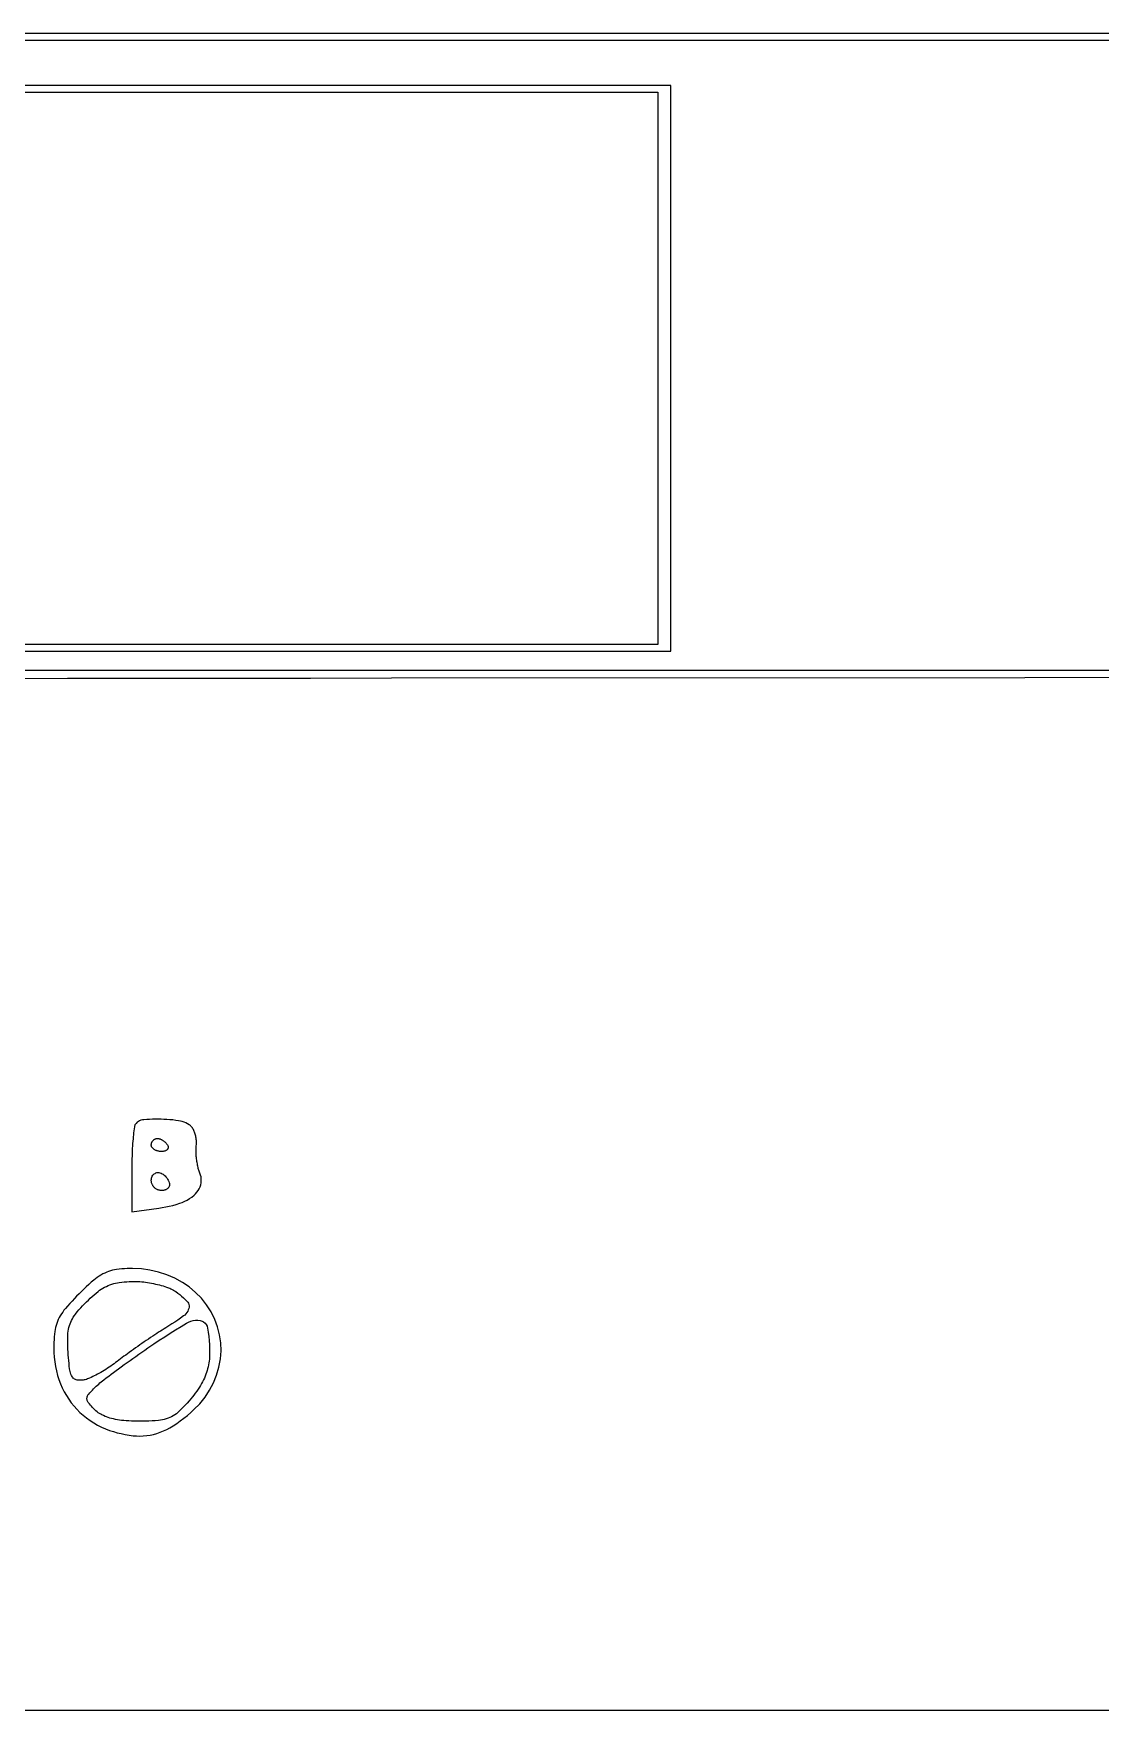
# Model space of a CAD drawing. Header units: millimetres. Extents: x -134 to 134, y -49 to 49.
# Drawn here: x 67.17 to 84.05, y -21.84 to 4.68 of the extents above; entities that cross this region are included whole.
import ezdxf

# ---------------------------------------------------------------- set-up
doc = ezdxf.new("R2010")
doc.units = ezdxf.units.MM
doc.header["$LTSCALE"] = 10
doc.header["$MEASUREMENT"] = 0

# ---------------------------------------------------------------- blocks, each defined once
blk = doc.blocks.new('DT0B-ULTRA_v_1')
at = {"color": 7, "linetype": 'Continuous', "lineweight": -3}
for points in [[(133.588, -21.845, 0), (0, -21.845, 0)], [(66.42, -5.521, 0), (67.703, -5.519, 0), (68.986, -5.518, 0), (70.268, -5.517, 0), (71.551, -5.516, 0), (72.833, -5.515, 0), (92.879, -5.5, 0)], [(92.879, 4.677, 0), (72.678, 4.677, 0), (52.477, 4.677, 0), (52.504, -0.437, 0)], [(92.67, -5.397, 0), (72.677, -5.397, 0), (52.685, -5.397, 0)], [(66.394, 4.571, 0), (67.67, 4.572, 0), (68.946, 4.573, 0), (70.222, 4.574, 0), (71.497, 4.574, 0), (72.773, 4.575, 0), (92.725, 4.575, 0)], [(65.637, -5.089, 0), (77.254, -5.089, 0), (77.254, -0.617, 0), (77.254, 3.855, 0), (65.706, 3.855, 0)], [(77.048, -0.617, 0), (77.048, -4.986, 0), (65.64, -4.986, 0), (54.231, -4.986, 0), (54.203, -0.617, 0), (54.175, 3.752, 0), (65.612, 3.752, 0), (77.048, 3.752, 0), (77.048, -0.617, 0)], [(68.79, -12.559, 0), (68.783, -12.566, 0), (68.777, -12.575, 0), (68.772, -12.584, 0), (68.768, -12.593, 0), (68.765, -12.603, 0), (68.763, -12.614, 0), (68.759, -12.645, 0), (68.755, -12.676, 0), (68.751, -12.708, 0), (68.748, -12.739, 0), (68.744, -12.771, 0), (68.741, -12.802, 0), (68.738, -12.841, 0), (68.735, -12.879, 0), (68.732, -12.917, 0), (68.73, -12.955, 0), (68.728, -12.994, 0), (68.726, -13.032, 0), (68.725, -13.075, 0), (68.724, -13.119, 0), (68.723, -13.162, 0), (68.722, -13.205, 0), (68.721, -13.248, 0), (68.721, -13.292, 0), (68.721, -13.956, 0), (69.147, -13.899, 0), (69.203, -13.891, 0), (69.259, -13.881, 0), (69.315, -13.869, 0), (69.37, -13.856, 0), (69.425, -13.841, 0), (69.48, -13.824, 0), (69.521, -13.809, 0), (69.561, -13.792, 0), (69.6, -13.772, 0), (69.637, -13.749, 0), (69.673, -13.724, 0), (69.707, -13.697, 0), (69.731, -13.675, 0), (69.753, -13.65, 0), (69.772, -13.623, 0), (69.789, -13.594, 0), (69.802, -13.564, 0), (69.812, -13.533, 0), (69.819, -13.502, 0), (69.822, -13.47, 0), (69.822, -13.438, 0), (69.818, -13.407, 0), (69.81, -13.376, 0), (69.799, -13.346, 0), (69.793, -13.332, 0), (69.788, -13.317, 0), (69.783, -13.302, 0), (69.778, -13.287, 0), (69.774, -13.272, 0), (69.77, -13.257, 0), (69.766, -13.238, 0), (69.762, -13.218, 0), (69.759, -13.199, 0), (69.755, -13.18, 0), (69.752, -13.161, 0), (69.75, -13.141, 0), (69.747, -13.121, 0), (69.745, -13.101, 0), (69.743, -13.081, 0), (69.742, -13.061, 0), (69.741, -13.041, 0), (69.74, -13.021, 0), (69.739, -13.003, 0), (69.739, -12.985, 0), (69.74, -12.967, 0), (69.74, -12.949, 0), (69.742, -12.931, 0), (69.743, -12.913, 0), (69.745, -12.896, 0), (69.745, -12.88, 0), (69.745, -12.863, 0), (69.745, -12.846, 0), (69.744, -12.829, 0), (69.742, -12.813, 0), (69.74, -12.796, 0), (69.737, -12.779, 0), (69.734, -12.763, 0), (69.73, -12.747, 0), (69.725, -12.73, 0), (69.72, -12.714, 0), (69.715, -12.7, 0), (69.709, -12.686, 0), (69.703, -12.672, 0), (69.696, -12.658, 0), (69.689, -12.645, 0), (69.681, -12.632, 0), (69.674, -12.622, 0), (69.667, -12.612, 0), (69.658, -12.603, 0), (69.649, -12.595, 0), (69.64, -12.587, 0), (69.63, -12.581, 0), (69.604, -12.565, 0), (69.577, -12.552, 0), (69.549, -12.541, 0), (69.521, -12.531, 0), (69.492, -12.524, 0), (69.462, -12.518, 0), (69.416, -12.512, 0), (69.37, -12.506, 0), (69.324, -12.502, 0), (69.278, -12.498, 0), (69.231, -12.496, 0), (69.185, -12.494, 0), (69.139, -12.493, 0), (69.094, -12.493, 0), (69.048, -12.494, 0), (69.003, -12.496, 0), (68.958, -12.499, 0), (68.912, -12.502, 0), (68.89, -12.505, 0), (68.867, -12.511, 0), (68.846, -12.519, 0), (68.826, -12.53, 0), (68.807, -12.543, 0), (68.79, -12.559, 0)], [(69.287, -12.901, 0), (69.29, -12.907, 0), (69.293, -12.914, 0), (69.295, -12.92, 0), (69.297, -12.927, 0), (69.297, -12.933, 0), (69.298, -12.94, 0), (69.297, -12.946, 0), (69.296, -12.953, 0), (69.294, -12.958, 0), (69.292, -12.964, 0), (69.288, -12.969, 0), (69.285, -12.974, 0), (69.279, -12.979, 0), (69.273, -12.984, 0), (69.267, -12.988, 0), (69.261, -12.991, 0), (69.254, -12.994, 0), (69.247, -12.997, 0), (69.237, -12.999, 0), (69.228, -13.001, 0), (69.219, -13.002, 0), (69.209, -13.003, 0), (69.2, -13.004, 0), (69.19, -13.004, 0), (69.18, -13.004, 0), (69.169, -13.003, 0), (69.159, -13.002, 0), (69.149, -13.001, 0), (69.139, -12.999, 0), (69.129, -12.996, 0), (69.12, -12.994, 0), (69.111, -12.991, 0), (69.102, -12.987, 0), (69.093, -12.983, 0), (69.085, -12.979, 0), (69.077, -12.974, 0), (69.07, -12.969, 0), (69.064, -12.964, 0), (69.058, -12.959, 0), (69.052, -12.953, 0), (69.047, -12.947, 0), (69.042, -12.941, 0), (69.038, -12.935, 0), (69.035, -12.928, 0), (69.033, -12.922, 0), (69.031, -12.915, 0), (69.03, -12.908, 0), (69.03, -12.901, 0), (69.03, -12.895, 0), (69.031, -12.888, 0), (69.032, -12.881, 0), (69.033, -12.875, 0), (69.035, -12.868, 0), (69.037, -12.862, 0), (69.04, -12.856, 0), (69.043, -12.85, 0), (69.046, -12.844, 0), (69.05, -12.839, 0), (69.054, -12.834, 0), (69.058, -12.829, 0), (69.063, -12.824, 0), (69.068, -12.82, 0), (69.073, -12.816, 0), (69.078, -12.812, 0), (69.084, -12.809, 0), (69.09, -12.806, 0), (69.095, -12.804, 0), (69.101, -12.802, 0), (69.108, -12.8, 0), (69.114, -12.799, 0), (69.12, -12.799, 0), (69.126, -12.799, 0), (69.134, -12.799, 0), (69.141, -12.799, 0), (69.148, -12.8, 0), (69.155, -12.802, 0), (69.161, -12.804, 0), (69.168, -12.806, 0), (69.176, -12.809, 0), (69.184, -12.813, 0), (69.191, -12.816, 0), (69.199, -12.82, 0), (69.206, -12.824, 0), (69.213, -12.829, 0), (69.221, -12.834, 0), (69.228, -12.839, 0), (69.235, -12.844, 0), (69.242, -12.85, 0), (69.249, -12.856, 0), (69.255, -12.862, 0), (69.261, -12.868, 0), (69.267, -12.874, 0), (69.272, -12.881, 0), (69.277, -12.887, 0), (69.282, -12.894, 0), (69.287, -12.901, 0)], [(69.315, -13.499, 0), (69.317, -13.506, 0), (69.318, -13.514, 0), (69.319, -13.522, 0), (69.319, -13.53, 0), (69.318, -13.538, 0), (69.317, -13.545, 0), (69.315, -13.553, 0), (69.313, -13.56, 0), (69.309, -13.567, 0), (69.305, -13.573, 0), (69.301, -13.579, 0), (69.295, -13.585, 0), (69.289, -13.591, 0), (69.282, -13.596, 0), (69.275, -13.601, 0), (69.268, -13.605, 0), (69.26, -13.609, 0), (69.252, -13.612, 0), (69.242, -13.615, 0), (69.232, -13.617, 0), (69.222, -13.619, 0), (69.212, -13.62, 0), (69.202, -13.621, 0), (69.192, -13.621, 0), (69.182, -13.621, 0), (69.171, -13.62, 0), (69.161, -13.618, 0), (69.15, -13.615, 0), (69.14, -13.612, 0), (69.13, -13.608, 0), (69.121, -13.604, 0), (69.111, -13.599, 0), (69.102, -13.593, 0), (69.094, -13.587, 0), (69.085, -13.58, 0), (69.078, -13.573, 0), (69.07, -13.565, 0), (69.063, -13.557, 0), (69.057, -13.548, 0), (69.052, -13.539, 0), (69.047, -13.53, 0), (69.042, -13.52, 0), (69.038, -13.51, 0), (69.035, -13.5, 0), (69.033, -13.49, 0), (69.031, -13.479, 0), (69.03, -13.469, 0), (69.03, -13.458, 0), (69.031, -13.442, 0), (69.034, -13.425, 0), (69.039, -13.41, 0), (69.046, -13.395, 0), (69.055, -13.381, 0), (69.065, -13.368, 0), (69.077, -13.358, 0), (69.089, -13.35, 0), (69.103, -13.343, 0), (69.118, -13.339, 0), (69.133, -13.338, 0), (69.148, -13.339, 0), (69.167, -13.343, 0), (69.185, -13.348, 0), (69.202, -13.356, 0), (69.219, -13.365, 0), (69.234, -13.377, 0), (69.248, -13.39, 0), (69.262, -13.405, 0), (69.276, -13.422, 0), (69.287, -13.44, 0), (69.298, -13.459, 0), (69.307, -13.479, 0), (69.315, -13.499, 0)], [(67.887, -15.254, 0), (67.849, -15.291, 0), (67.813, -15.33, 0), (67.776, -15.369, 0), (67.74, -15.408, 0), (67.705, -15.448, 0), (67.67, -15.488, 0), (67.648, -15.515, 0), (67.628, -15.543, 0), (67.608, -15.572, 0), (67.59, -15.602, 0), (67.573, -15.632, 0), (67.558, -15.663, 0), (67.545, -15.693, 0), (67.534, -15.723, 0), (67.524, -15.754, 0), (67.516, -15.786, 0), (67.509, -15.817, 0), (67.504, -15.849, 0), (67.499, -15.893, 0), (67.495, -15.937, 0), (67.492, -15.98, 0), (67.49, -16.024, 0), (67.488, -16.068, 0), (67.488, -16.112, 0), (67.489, -16.185, 0), (67.494, -16.258, 0), (67.503, -16.331, 0), (67.515, -16.403, 0), (67.53, -16.474, 0), (67.548, -16.545, 0), (67.569, -16.612, 0), (67.593, -16.677, 0), (67.621, -16.741, 0), (67.652, -16.803, 0), (67.687, -16.864, 0), (67.725, -16.923, 0), (67.764, -16.978, 0), (67.807, -17.032, 0), (67.853, -17.082, 0), (67.901, -17.131, 0), (67.952, -17.176, 0), (68.006, -17.219, 0), (68.062, -17.259, 0), (68.121, -17.297, 0), (68.181, -17.331, 0), (68.243, -17.362, 0), (68.307, -17.39, 0), (68.371, -17.415, 0), (68.432, -17.434, 0), (68.492, -17.452, 0), (68.554, -17.467, 0), (68.616, -17.48, 0), (68.678, -17.491, 0), (68.741, -17.499, 0), (68.795, -17.503, 0), (68.849, -17.505, 0), (68.903, -17.503, 0), (68.957, -17.498, 0), (69.01, -17.49, 0), (69.063, -17.478, 0), (69.118, -17.463, 0), (69.171, -17.445, 0), (69.224, -17.424, 0), (69.275, -17.401, 0), (69.325, -17.374, 0), (69.374, -17.345, 0), (69.432, -17.306, 0), (69.489, -17.265, 0), (69.546, -17.223, 0), (69.601, -17.179, 0), (69.654, -17.134, 0), (69.706, -17.087, 0), (69.799, -16.993, 0), (69.882, -16.89, 0), (69.954, -16.779, 0), (70.015, -16.662, 0), (70.064, -16.54, 0), (70.101, -16.413, 0), (70.124, -16.286, 0), (70.134, -16.158, 0), (70.129, -16.03, 0), (70.111, -15.903, 0), (70.079, -15.779, 0), (70.035, -15.659, 0), (69.976, -15.541, 0), (69.905, -15.43, 0), (69.824, -15.326, 0), (69.732, -15.232, 0), (69.631, -15.147, 0), (69.522, -15.074, 0), (69.401, -15.008, 0), (69.274, -14.954, 0), (69.143, -14.911, 0), (69.009, -14.88, 0), (68.873, -14.861, 0), (68.735, -14.855, 0), (68.692, -14.855, 0), (68.649, -14.857, 0), (68.607, -14.859, 0), (68.564, -14.862, 0), (68.522, -14.867, 0), (68.479, -14.872, 0), (68.447, -14.877, 0), (68.416, -14.883, 0), (68.385, -14.892, 0), (68.354, -14.902, 0), (68.324, -14.913, 0), (68.295, -14.926, 0), (68.264, -14.941, 0), (68.233, -14.958, 0), (68.204, -14.976, 0), (68.175, -14.996, 0), (68.147, -15.017, 0), (68.12, -15.039, 0), (68.08, -15.073, 0), (68.04, -15.108, 0), (68.001, -15.144, 0), (67.963, -15.18, 0), (67.924, -15.216, 0), (67.887, -15.254, 0)], [(69.418, -15.22, 0), (69.449, -15.243, 0), (69.48, -15.266, 0), (69.51, -15.291, 0), (69.539, -15.317, 0), (69.567, -15.343, 0), (69.595, -15.37, 0), (69.608, -15.387, 0), (69.618, -15.405, 0), (69.625, -15.424, 0), (69.628, -15.445, 0), (69.628, -15.466, 0), (69.624, -15.486, 0), (69.616, -15.51, 0), (69.606, -15.532, 0), (69.593, -15.553, 0), (69.577, -15.573, 0), (69.56, -15.591, 0), (69.541, -15.606, 0), (69.495, -15.639, 0), (69.449, -15.671, 0), (69.403, -15.702, 0), (69.356, -15.732, 0), (69.309, -15.762, 0), (69.261, -15.792, 0), (69.232, -15.81, 0), (69.203, -15.828, 0), (69.174, -15.846, 0), (69.145, -15.864, 0), (69.116, -15.883, 0), (69.087, -15.902, 0), (69.053, -15.924, 0), (69.019, -15.947, 0), (68.985, -15.97, 0), (68.951, -15.993, 0), (68.917, -16.016, 0), (68.883, -16.04, 0), (68.849, -16.063, 0), (68.816, -16.087, 0), (68.782, -16.11, 0), (68.748, -16.134, 0), (68.715, -16.158, 0), (68.681, -16.182, 0), (68.653, -16.202, 0), (68.626, -16.223, 0), (68.598, -16.243, 0), (68.57, -16.264, 0), (68.543, -16.285, 0), (68.516, -16.306, 0), (68.491, -16.326, 0), (68.466, -16.344, 0), (68.44, -16.363, 0), (68.415, -16.381, 0), (68.389, -16.399, 0), (68.363, -16.416, 0), (68.336, -16.433, 0), (68.31, -16.45, 0), (68.283, -16.467, 0), (68.256, -16.483, 0), (68.229, -16.499, 0), (68.201, -16.514, 0), (68.177, -16.527, 0), (68.153, -16.54, 0), (68.128, -16.553, 0), (68.103, -16.565, 0), (68.078, -16.577, 0), (68.053, -16.589, 0), (68.037, -16.596, 0), (68.02, -16.602, 0), (68.003, -16.608, 0), (67.986, -16.613, 0), (67.968, -16.617, 0), (67.95, -16.62, 0), (67.932, -16.622, 0), (67.914, -16.623, 0), (67.896, -16.623, 0), (67.877, -16.622, 0), (67.859, -16.619, 0), (67.842, -16.615, 0), (67.828, -16.611, 0), (67.815, -16.604, 0), (67.803, -16.596, 0), (67.792, -16.587, 0), (67.783, -16.576, 0), (67.776, -16.564, 0), (67.766, -16.545, 0), (67.758, -16.525, 0), (67.751, -16.505, 0), (67.745, -16.485, 0), (67.741, -16.464, 0), (67.738, -16.443, 0), (67.733, -16.399, 0), (67.728, -16.355, 0), (67.724, -16.311, 0), (67.72, -16.267, 0), (67.717, -16.222, 0), (67.714, -16.178, 0), (67.711, -16.133, 0), (67.71, -16.087, 0), (67.708, -16.042, 0), (67.708, -15.997, 0), (67.708, -15.951, 0), (67.71, -15.906, 0), (67.711, -15.876, 0), (67.715, -15.846, 0), (67.72, -15.816, 0), (67.726, -15.787, 0), (67.734, -15.758, 0), (67.744, -15.729, 0), (67.755, -15.702, 0), (67.767, -15.675, 0), (67.781, -15.649, 0), (67.796, -15.624, 0), (67.813, -15.599, 0), (67.83, -15.576, 0), (67.858, -15.542, 0), (67.886, -15.509, 0), (67.915, -15.476, 0), (67.944, -15.444, 0), (67.974, -15.413, 0), (68.005, -15.382, 0), (68.034, -15.353, 0), (68.063, -15.325, 0), (68.094, -15.298, 0), (68.124, -15.271, 0), (68.156, -15.245, 0), (68.188, -15.219, 0), (68.212, -15.2, 0), (68.238, -15.183, 0), (68.265, -15.166, 0), (68.292, -15.151, 0), (68.32, -15.137, 0), (68.348, -15.124, 0), (68.376, -15.113, 0), (68.405, -15.103, 0), (68.435, -15.094, 0), (68.464, -15.086, 0), (68.494, -15.08, 0), (68.524, -15.076, 0), (68.563, -15.071, 0), (68.602, -15.067, 0), (68.641, -15.064, 0), (68.68, -15.062, 0), (68.719, -15.061, 0), (68.758, -15.06, 0), (68.788, -15.06, 0), (68.819, -15.061, 0), (68.849, -15.063, 0), (68.879, -15.065, 0), (68.91, -15.068, 0), (68.94, -15.072, 0), (68.972, -15.076, 0), (69.004, -15.081, 0), (69.035, -15.087, 0), (69.067, -15.093, 0), (69.098, -15.1, 0), (69.13, -15.107, 0), (69.159, -15.114, 0), (69.187, -15.122, 0), (69.216, -15.13, 0), (69.244, -15.139, 0), (69.272, -15.149, 0), (69.3, -15.159, 0), (69.321, -15.167, 0), (69.341, -15.176, 0), (69.361, -15.186, 0), (69.381, -15.196, 0), (69.4, -15.208, 0), (69.418, -15.22, 0)], [(69.953, -16.195, 0), (69.953, -16.226, 0), (69.952, -16.257, 0), (69.949, -16.288, 0), (69.946, -16.318, 0), (69.941, -16.349, 0), (69.936, -16.38, 0), (69.93, -16.41, 0), (69.922, -16.44, 0), (69.914, -16.469, 0), (69.905, -16.499, 0), (69.894, -16.528, 0), (69.883, -16.557, 0), (69.87, -16.587, 0), (69.856, -16.617, 0), (69.841, -16.647, 0), (69.826, -16.676, 0), (69.809, -16.704, 0), (69.791, -16.732, 0), (69.771, -16.764, 0), (69.749, -16.795, 0), (69.727, -16.825, 0), (69.705, -16.856, 0), (69.682, -16.885, 0), (69.658, -16.914, 0), (69.628, -16.949, 0), (69.598, -16.983, 0), (69.568, -17.016, 0), (69.537, -17.049, 0), (69.505, -17.082, 0), (69.472, -17.113, 0), (69.45, -17.133, 0), (69.427, -17.152, 0), (69.403, -17.17, 0), (69.377, -17.185, 0), (69.351, -17.2, 0), (69.324, -17.212, 0), (69.295, -17.224, 0), (69.266, -17.234, 0), (69.236, -17.242, 0), (69.205, -17.249, 0), (69.175, -17.254, 0), (69.144, -17.258, 0), (69.093, -17.262, 0), (69.042, -17.265, 0), (68.991, -17.267, 0), (68.941, -17.269, 0), (68.89, -17.27, 0), (68.839, -17.27, 0), (68.798, -17.27, 0), (68.757, -17.269, 0), (68.716, -17.268, 0), (68.675, -17.266, 0), (68.634, -17.263, 0), (68.593, -17.26, 0), (68.561, -17.257, 0), (68.528, -17.252, 0), (68.496, -17.247, 0), (68.464, -17.241, 0), (68.432, -17.235, 0), (68.4, -17.227, 0), (68.374, -17.22, 0), (68.348, -17.212, 0), (68.323, -17.203, 0), (68.298, -17.193, 0), (68.274, -17.182, 0), (68.25, -17.171, 0), (68.229, -17.16, 0), (68.209, -17.148, 0), (68.19, -17.135, 0), (68.172, -17.121, 0), (68.154, -17.106, 0), (68.137, -17.09, 0), (68.119, -17.072, 0), (68.101, -17.053, 0), (68.084, -17.034, 0), (68.067, -17.015, 0), (68.05, -16.995, 0), (68.033, -16.975, 0), (68.026, -16.966, 0), (68.02, -16.955, 0), (68.016, -16.944, 0), (68.013, -16.932, 0), (68.011, -16.92, 0), (68.011, -16.908, 0), (68.013, -16.896, 0), (68.016, -16.883, 0), (68.02, -16.871, 0), (68.025, -16.86, 0), (68.032, -16.85, 0), (68.04, -16.84, 0), (68.059, -16.819, 0), (68.079, -16.798, 0), (68.098, -16.778, 0), (68.118, -16.757, 0), (68.139, -16.737, 0), (68.159, -16.718, 0), (68.179, -16.7, 0), (68.198, -16.682, 0), (68.218, -16.665, 0), (68.238, -16.648, 0), (68.259, -16.631, 0), (68.28, -16.615, 0), (68.318, -16.585, 0), (68.356, -16.556, 0), (68.395, -16.527, 0), (68.434, -16.499, 0), (68.472, -16.47, 0), (68.511, -16.441, 0), (68.556, -16.408, 0), (68.602, -16.375, 0), (68.648, -16.342, 0), (68.694, -16.309, 0), (68.74, -16.276, 0), (68.786, -16.244, 0), (68.833, -16.21, 0), (68.881, -16.177, 0), (68.929, -16.144, 0), (68.977, -16.111, 0), (69.025, -16.079, 0), (69.073, -16.046, 0), (69.157, -15.99, 0), (69.243, -15.934, 0), (69.328, -15.879, 0), (69.414, -15.825, 0), (69.501, -15.771, 0), (69.588, -15.718, 0), (69.621, -15.701, 0), (69.656, -15.688, 0), (69.692, -15.679, 0), (69.729, -15.674, 0), (69.767, -15.674, 0), (69.804, -15.678, 0), (69.833, -15.686, 0), (69.859, -15.699, 0), (69.882, -15.718, 0), (69.901, -15.742, 0), (69.914, -15.768, 0), (69.922, -15.797, 0), (69.931, -15.863, 0), (69.939, -15.929, 0), (69.945, -15.995, 0), (69.949, -16.062, 0), (69.952, -16.128, 0), (69.953, -16.195, 0)]]:
    blk.add_polyline3d(points, dxfattribs=at)

msp = doc.modelspace()

# ---------------------------------------------------------------- block references
msp.add_blockref('DT0B-ULTRA_v_1', (0, 0))

doc.saveas('drawing.dxf')
